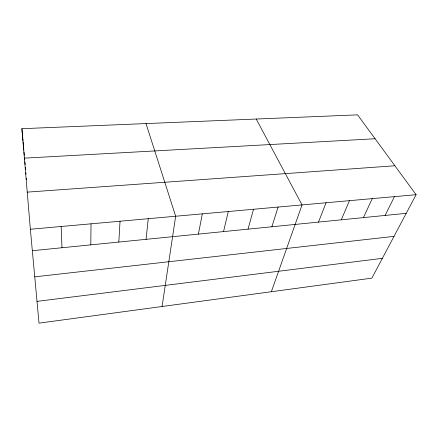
<?xml version="1.0" encoding="UTF-8"?>
<svg xmlns="http://www.w3.org/2000/svg" width="438" height="438" viewBox="0 0 438 438"><rect width="100%" height="100%" fill="white"/><g stroke="black" fill="none" stroke-linecap="round" stroke-linejoin="round"><path stroke-width="0.66" d="M90.797 244.864L91.016 223.823M118.818 242.061L120.045 221.223M146.068 239.34L148.247 218.693M162.071 306.501L175.665 216.241L146.007 123.576M198.403 234.106L202.329 213.848M223.539 231.593L228.275 211.527M248.023 229.145L253.52 209.265M271.883 226.758L278.097 207.059M271.357 291.73L302.039 204.918L256.225 119.037M318.497 222.099L326.058 202.761M341.262 219.821L349.453 200.67M363.458 217.604L372.24 198.628M385.106 215.436L394.452 196.635M416.1 194.696L371.862 278.141L39.015 323.14L30.359 229.26L21.9 128.69L357.578 114.86L416.1 194.696L30.359 229.26M37.006 301.366L382.358 258.338M34.744 276.838L394.008 236.367M32.335 250.711L406.223 213.328M27.233 192.123L394.895 165.767M24.38 158.151L375.087 138.747M21.9 128.69L22.99 140.636M23.11 141.967L23.411 145.285M23.532 146.61L23.833 149.933M24.013 151.937L24.32 155.276M24.501 157.28L24.747 159.958M24.928 161.961L25.174 164.65M25.42 167.354L25.601 169.38M25.913 172.764L26.034 174.116M26.4 178.151L26.521 179.487M61.139 226.501L61.982 247.744"/></g></svg>
